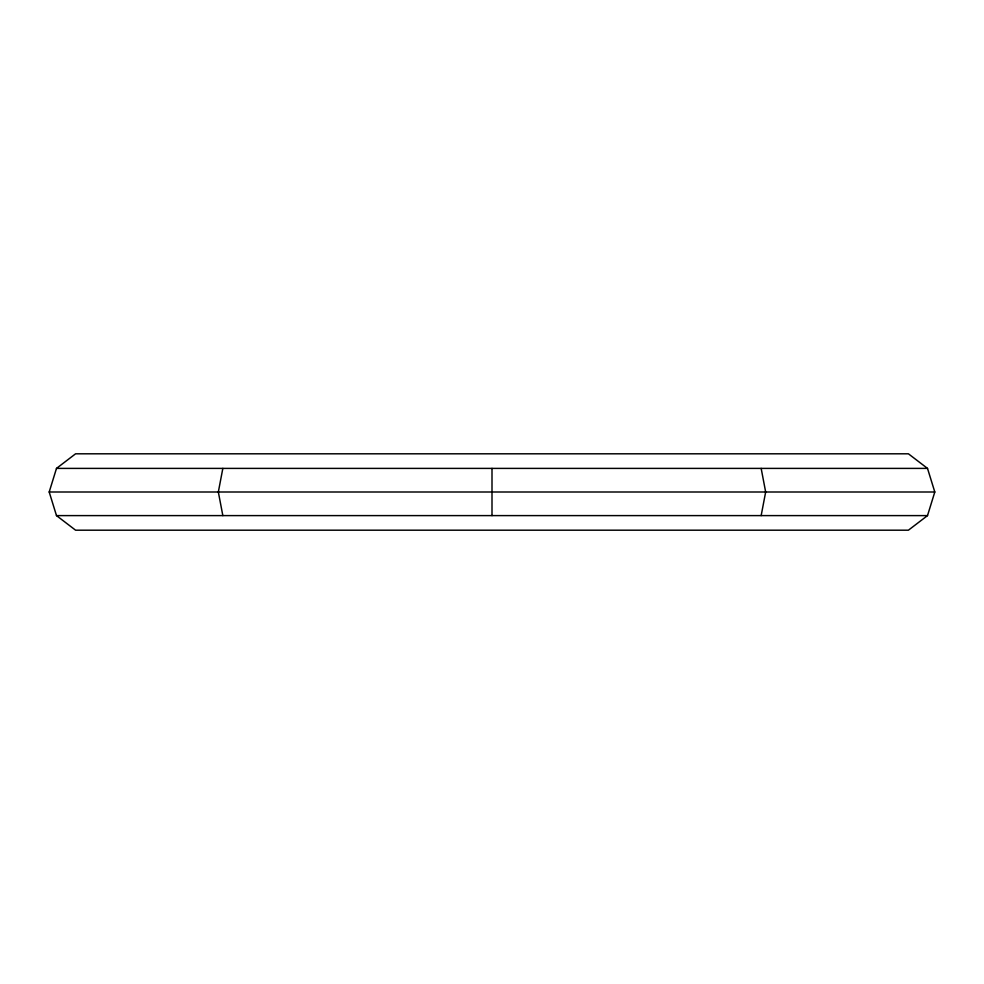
<?xml version="1.0" encoding="UTF-8"?>
<svg xmlns="http://www.w3.org/2000/svg" width="984" height="984" viewBox="0 0 984 984"><rect width="100%" height="100%" fill="white"/><g stroke="black" fill="none" stroke-linecap="round" stroke-linejoin="round"><path stroke-width="1.48" d="M222.839 468.396L218.337 492L222.839 515.604M761.161 515.604L765.663 492L761.161 468.396M49.2 492L56.494 468.396L75.584 453.808L908.416 453.808L927.506 468.396L934.8 492L927.506 515.604L908.416 530.192L75.584 530.192L56.494 515.604L49.2 492L934.8 492M56.494 468.396L927.506 468.396M56.494 515.604L927.506 515.604M492 468.396L492 515.604"/></g></svg>
